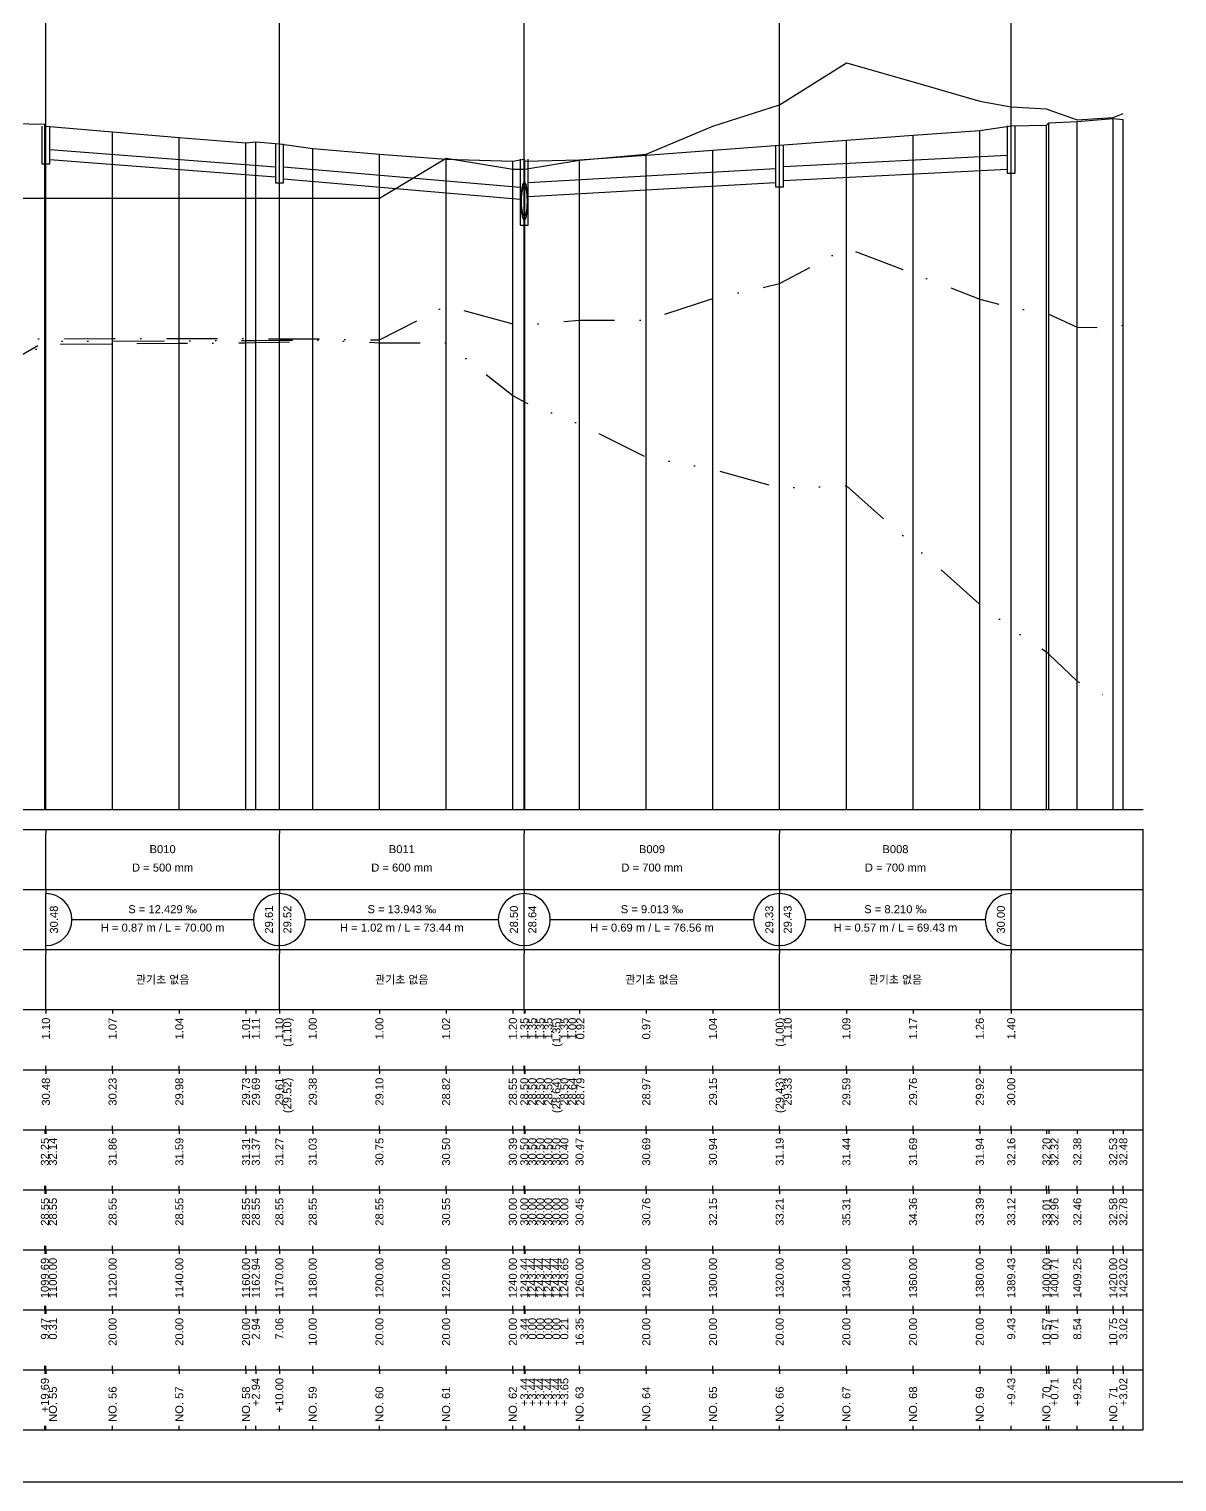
# Model space of a CAD drawing. Header units: millimetres. Extents: x -105495 to 3444, y -108190 to 2013.
# Drawn here: x 1944.6 to 2231.4, y -14168 to -13805 of the extents above; entities that cross this region are included whole.
import ezdxf
from ezdxf.enums import TextEntityAlignment as Align

# ---------------------------------------------------------------- set-up
doc = ezdxf.new("R2010")
doc.units = ezdxf.units.MM
for name, pattern in [('BORDER', [44.45, 12.7, -6.35, 12.7, -6.35, 0, -6.35]), ('DASHDOT', [25.4, 12.7, -6.35, 0, -6.35]), ('DIVIDE', [31.75, 12.7, -6.35, 0, -6.35, 0, -6.35])]:
    doc.linetypes.add(name, pattern=pattern)
for name, color, linetype in [('KZ_종단_계획선', 1, 'Continuous'), ('KZ_종단_관로', 4, 'Continuous'), ('KZ_종단_깃발', 7, 'Continuous'), ('KZ_종단_도각', 7, 'Continuous'), ('KZ_종단_맨홀', 4, 'Continuous'), ('KZ_종단_수직선', 7, 'Continuous'), ('KZ_종단_암선1', 56, 'DASHDOT'), ('KZ_종단_암선2', 4, 'DIVIDE'), ('KZ_종단_암선3', 6, 'BORDER'), ('KZ_종단_원형관', 4, 'Continuous'), ('KZ_종단_지반선', 3, 'Continuous'), ('KZ_종단_테이블문자', 7, 'Continuous'), ('KZ_종단_테이블선', 7, 'Continuous')]:
    doc.layers.add(name, color=color, linetype=linetype)
doc.styles.get("Standard").update_dxf_attribs({"font": 'arial.ttf'})

msp = doc.modelspace()

# ---------------------------------------------------------------- linework, layer by layer
at = {"layer": 'KZ_종단_계획선'}
msp.add_lwpolyline([(1940.63, -13828.61), (1948.52, -13828.76), (1948.77, -13829.29), (1965.44, -13830.68), (1982.11, -13832.07), (1998.77, -13833.46), (2001.23, -13833.15), (2007.11, -13833.64), (2015.44, -13834.85), (2032.11, -13836.23), (2048.77, -13837.51), (2065.44, -13838.03), (2068.31, -13837.51), (2068.31, -13837.51), (2068.31, -13837.51), (2068.31, -13837.51), (2068.31, -13837.51), (2068.48, -13838.02), (2082.11, -13837.66), (2098.77, -13836.53), (2115.44, -13835.28), (2132.11, -13834.04), (2148.77, -13832.79), (2165.44, -13831.55), (2182.11, -13830.31), (2189.96, -13829.21), (2198.77, -13829.01), (2199.36, -13828.42), (2206.48, -13828.09), (2215.44, -13827.32), (2217.96, -13827.61)], dxfattribs=at)
at = {"layer": 'KZ_종단_관로'}
for p, q in [((1949.77, -13835.11), (2006.11, -13839.46)), ((2133.11, -13839.35), (2188.96, -13836.5)), ((1949.77, -13837.61), (2006.11, -13841.96)), ((2008.11, -13839.39), (2067.31, -13844.51)), ((2069.31, -13843.3), (2131.11, -13839.85)), ((2133.11, -13842.85), (2188.96, -13840)), ((2008.11, -13842.39), (2067.31, -13847.51)), ((2069.31, -13846.8), (2131.11, -13843.35))]:
    msp.add_line(p, q, dxfattribs=at)
at = {"layer": 'KZ_종단_깃발'}
for p, q in [((1948.77, -14000), (1948.77, -13773.45)), ((2007.11, -14000), (2007.11, -13773.45)), ((2068.31, -14000), (2068.31, -13773.45)), ((2132.11, -14000), (2132.11, -13773.45)), ((2189.96, -14000), (2189.96, -13773.45))]:
    msp.add_line(p, q, dxfattribs=at)
at = {"layer": 'KZ_종단_도각'}
msp.add_lwpolyline([(1742, -14168), (2583, -14168), (2583, -13574), (1742, -13574)], close=True, dxfattribs=at)
at = {"layer": 'KZ_종단_맨홀'}
for points in [[(1947.77, -13829.29), (1947.77, -13838.69), (1949.77, -13838.69), (1949.77, -13829.29)], [(2188.96, -13829.21), (2188.96, -13841.04), (2190.96, -13841.04), (2190.96, -13829.21)], [(2006.11, -13833.64), (2006.11, -13843.39), (2008.11, -13843.39), (2008.11, -13833.64)], [(2067.31, -13837.51), (2067.31, -13853.98), (2069.31, -13853.98), (2069.31, -13837.51)], [(2131.11, -13834.04), (2131.11, -13844.39), (2133.11, -13844.39), (2133.11, -13834.04)]]:
    msp.add_lwpolyline(points, dxfattribs=at)
at = {"layer": 'KZ_종단_수직선'}
for p, q in [((1948.52, -14000), (1948.52, -13828.76)), ((1948.77, -14000), (1948.77, -13829.29)), ((2189.97, -14000), (2189.97, -13829.21)), ((2198.77, -14000), (2198.77, -13829.01)), ((2199.37, -14000), (2199.37, -13828.42)), ((2206.48, -14000), (2206.48, -13828.09)), ((2215.44, -14000), (2215.44, -13827.32)), ((2217.96, -14000), (2217.96, -13827.61)), ((1965.44, -14000), (1965.44, -13830.68)), ((1982.11, -14000), (1982.11, -13832.07)), ((1998.77, -14000), (1998.77, -13833.46)), ((2001.22, -14000), (2001.22, -13833.15)), ((2007.11, -14000), (2007.11, -13833.64)), ((2148.77, -14000), (2148.77, -13832.79)), ((2165.44, -14000), (2165.44, -13831.55)), ((2182.11, -14000), (2182.11, -13830.31)), ((2015.44, -14000), (2015.44, -13834.85)), ((2032.11, -14000), (2032.11, -13836.23)), ((2048.77, -14000), (2048.77, -13837.51)), ((2068.31, -14000), (2068.31, -13837.51)), ((2068.31, -14000), (2068.31, -13837.51)), ((2068.31, -14000), (2068.31, -13837.51)), ((2068.31, -14000), (2068.31, -13837.51)), ((2068.31, -14000), (2068.31, -13837.51)), ((2098.77, -14000), (2098.77, -13836.53)), ((2115.44, -14000), (2115.44, -13835.28)), ((2132.11, -14000), (2132.11, -13834.04)), ((2065.44, -14000), (2065.44, -13838.03)), ((2068.48, -14000), (2068.48, -13838.02)), ((2082.11, -14000), (2082.11, -13837.66))]:
    msp.add_line(p, q, dxfattribs=at)
at = {"layer": 'KZ_종단_암선1', "flags": 128}
msp.add_lwpolyline([(1787, -13893.1), (1787, -13893.1), (1787, -13893.1), (1787, -13893.1), (1787, -13893.1), (1787, -13893.1), (1798.77, -13893.09), (1815.44, -13882.25), (1832.11, -13880.47), (1840.46, -13880.31), (1848.77, -13880.15), (1865.44, -13880.14), (1882.11, -13880.13), (1886.77, -13879.87), (1895.53, -13879.37), (1898.77, -13879.3), (1915.44, -13891.31), (1932.11, -13878.82), (1940.63, -13882.36), (1948.52, -13882.36), (1948.77, -13882.36), (1965.44, -13882.35), (1982.11, -13882.34), (1998.77, -13882.33), (2001.22, -13882.34), (2007.11, -13882.37), (2015.44, -13882.4), (2032.11, -13882.68), (2048.77, -13874.11), (2065.44, -13878.67), (2068.31, -13878.87), (2068.31, -13878.87), (2068.31, -13878.87), (2068.31, -13878.87), (2068.31, -13878.87), (2068.48, -13878.89), (2082.11, -13877.74), (2098.77, -13877.72), (2115.44, -13872.36), (2132.11, -13868.61), (2148.77, -13859.71), (2165.44, -13866.05), (2182.11, -13872.48), (2189.97, -13874.58), (2198.77, -13875.99), (2199.37, -13876.25), (2206.48, -13879.45), (2215.44, -13879.72), (2217.96, -13878.93)], dxfattribs=at)
at = {"layer": 'KZ_종단_암선2', "flags": 128}
msp.add_lwpolyline([(1787, -13894.26), (1787, -13894.26), (1787, -13894.26), (1787, -13894.26), (1787, -13894.26), (1787, -13894.26), (1798.77, -13894.21), (1886.77, -13918.8), (1948.52, -13883.01), (1948.77, -13883.01), (1965.44, -13882.94), (1982.11, -13882.88), (1998.77, -13882.82), (2001.22, -13882.8), (2007.11, -13882.76), (2015.44, -13882.69), (2032.11, -13883.37), (2048.77, -13883.43), (2065.44, -13896.54), (2068.31, -13898.15), (2068.31, -13898.15), (2068.31, -13898.15), (2068.31, -13898.15), (2068.31, -13898.15), (2068.48, -13898.24), (2082.11, -13903.72), (2098.77, -13911.96), (2115.44, -13914.99), (2132.11, -13919.64), (2148.77, -13919.13), (2165.44, -13933.87), (2182.11, -13948.69), (2189.97, -13954.76), (2198.77, -13960.6), (2199.37, -13961.16), (2206.48, -13967.94), (2215.44, -13972.73), (2217.96, -13973.2)], dxfattribs=at)
at = {"layer": 'KZ_종단_암선3', "flags": 128}
msp.add_lwpolyline([(1787, -13895.59), (1787, -13895.59), (1787, -13895.59), (1787, -13895.59), (1787, -13895.59), (1787, -13895.59), (1798.77, -13895.51), (1886.77, -13919.44), (1948.52, -13883.75), (1948.77, -13883.75), (1965.44, -13883.63), (1982.11, -13883.51), (1998.77, -13883.39), (2001.22, -13883.34), (2007.11, -13883.21), (2015.44, -13883.03)], dxfattribs=at)
at = {"layer": 'KZ_종단_원형관'}
for p, q in [((2067.7, -13845.4), (2067.77, -13844.8)), ((2067.77, -13844.8), (2067.86, -13844.28)), ((2067.86, -13844.28), (2067.96, -13843.86)), ((2067.96, -13843.86), (2068.07, -13843.55)), ((2067.96, -13844.86), (2068.07, -13844.55)), ((2068.07, -13843.55), (2068.19, -13843.35)), ((2068.07, -13844.55), (2068.19, -13844.35)), ((2068.19, -13843.35), (2068.31, -13843.29)), ((2068.19, -13844.35), (2068.31, -13844.29)), ((2068.31, -13843.29), (2068.43, -13843.35)), ((2068.31, -13844.29), (2068.43, -13844.35)), ((2068.43, -13843.35), (2068.55, -13843.55)), ((2068.43, -13844.35), (2068.55, -13844.55)), ((2068.55, -13843.55), (2068.66, -13843.86)), ((2068.55, -13844.55), (2068.66, -13844.86)), ((2068.66, -13843.86), (2068.77, -13844.28)), ((2068.77, -13844.28), (2068.85, -13844.8)), ((2068.85, -13844.8), (2068.92, -13845.4)), ((2067.61, -13847.52), (2067.62, -13846.79)), ((2067.62, -13848.25), (2067.61, -13847.52)), ((2067.61, -13848.52), (2067.62, -13847.79)), ((2067.62, -13846.79), (2067.65, -13846.07)), ((2067.62, -13847.79), (2067.65, -13847.07)), ((2067.65, -13848.97), (2067.62, -13848.25)), ((2067.65, -13846.07), (2067.7, -13845.4)), ((2067.65, -13847.07), (2067.7, -13846.4)), ((2067.7, -13846.4), (2067.77, -13845.8)), ((2067.77, -13845.8), (2067.86, -13845.28)), ((2067.86, -13845.28), (2067.96, -13844.86)), ((2068.66, -13844.86), (2068.77, -13845.28)), ((2068.77, -13845.28), (2068.85, -13845.8)), ((2068.85, -13845.8), (2068.92, -13846.4)), ((2068.92, -13845.4), (2068.97, -13846.07)), ((2068.92, -13846.4), (2068.97, -13847.07)), ((2068.97, -13846.07), (2069.01, -13846.79)), ((2068.97, -13847.07), (2069.01, -13847.79)), ((2069.01, -13848.25), (2068.97, -13848.97)), ((2069.01, -13846.79), (2069.02, -13847.52)), ((2069.02, -13847.52), (2069.01, -13848.25)), ((2069.01, -13847.79), (2069.02, -13848.52)), ((2067.62, -13849.25), (2067.61, -13848.52)), ((2067.65, -13849.97), (2067.62, -13849.25)), ((2067.7, -13849.63), (2067.65, -13848.97)), ((2067.7, -13850.63), (2067.65, -13849.97)), ((2067.77, -13850.24), (2067.7, -13849.63)), ((2067.77, -13851.24), (2067.7, -13850.63)), ((2067.86, -13850.76), (2067.77, -13850.24)), ((2067.86, -13851.76), (2067.77, -13851.24)), ((2067.96, -13851.18), (2067.86, -13850.76)), ((2067.96, -13852.18), (2067.86, -13851.76)), ((2068.07, -13851.49), (2067.96, -13851.18)), ((2068.19, -13851.69), (2068.07, -13851.49)), ((2068.31, -13851.75), (2068.19, -13851.69)), ((2068.43, -13851.69), (2068.31, -13851.75)), ((2068.55, -13851.49), (2068.43, -13851.69)), ((2068.66, -13851.18), (2068.55, -13851.49)), ((2068.77, -13850.76), (2068.66, -13851.18)), ((2068.77, -13851.76), (2068.66, -13852.18)), ((2068.85, -13850.24), (2068.77, -13850.76)), ((2068.85, -13851.24), (2068.77, -13851.76)), ((2068.92, -13849.63), (2068.85, -13850.24)), ((2068.92, -13850.63), (2068.85, -13851.24)), ((2068.97, -13848.97), (2068.92, -13849.63)), ((2068.97, -13849.97), (2068.92, -13850.63)), ((2069.01, -13849.25), (2068.97, -13849.97)), ((2069.02, -13848.52), (2069.01, -13849.25)), ((2068.07, -13852.49), (2067.96, -13852.18)), ((2068.19, -13852.69), (2068.07, -13852.49)), ((2068.31, -13852.75), (2068.19, -13852.69)), ((2068.43, -13852.69), (2068.31, -13852.75)), ((2068.55, -13852.49), (2068.43, -13852.69)), ((2068.66, -13852.18), (2068.55, -13852.49))]:
    msp.add_line(p, q, dxfattribs=at)
at = {"layer": 'KZ_종단_지반선', "flags": 128}
msp.add_lwpolyline([(1940.63, -13847.26), (1948.52, -13847.26), (1948.77, -13847.26), (1965.44, -13847.26), (1982.11, -13847.26), (1998.77, -13847.26), (2001.22, -13847.26), (2007.11, -13847.26), (2015.44, -13847.26), (2032.11, -13847.24), (2048.77, -13837.23), (2065.44, -13840), (2068.31, -13840), (2068.31, -13840), (2068.31, -13840), (2068.31, -13840), (2068.31, -13840), (2068.48, -13840), (2082.11, -13837.76), (2098.77, -13836.22), (2115.44, -13829.27), (2132.11, -13823.93), (2148.77, -13813.45), (2165.44, -13818.2), (2182.11, -13823.04), (2189.97, -13824.4), (2198.77, -13824.97), (2199.37, -13825.18), (2206.48, -13827.69), (2215.44, -13827.11), (2217.96, -13826.08)], dxfattribs=at)
at = {"layer": 'KZ_종단_테이블문자'}
for p, q in [((1948.77, -14005), (1948.77, -14006)), ((1948.77, -14019), (1948.77, -14006)), ((2007.11, -14005), (2007.11, -14006)), ((2007.11, -14005), (2007.11, -14006)), ((2007.11, -14019), (2007.11, -14006)), ((2007.11, -14019), (2007.11, -14006)), ((2068.31, -14005), (2068.31, -14006)), ((2068.31, -14005), (2068.31, -14006)), ((2068.31, -14019), (2068.31, -14006)), ((2068.31, -14019), (2068.31, -14006)), ((2132.11, -14005), (2132.11, -14006)), ((2132.11, -14005), (2132.11, -14006)), ((2132.11, -14019), (2132.11, -14006)), ((2132.11, -14019), (2132.11, -14006)), ((2189.97, -14005), (2189.97, -14006)), ((2189.97, -14019), (2189.97, -14006)), ((1948.77, -14020), (1948.77, -14019)), ((2007.11, -14020), (2007.11, -14019)), ((2007.11, -14020), (2007.11, -14019)), ((2068.31, -14020), (2068.31, -14019)), ((2068.31, -14020), (2068.31, -14019)), ((2132.11, -14020), (2132.11, -14019)), ((2132.11, -14020), (2132.11, -14019)), ((2189.97, -14020), (2189.97, -14019)), ((1948.77, -14020), (1948.77, -14021)), ((1948.77, -14034), (1948.77, -14021)), ((2007.11, -14020), (2007.11, -14021)), ((2007.11, -14020), (2007.11, -14021)), ((2007.11, -14034), (2007.11, -14021)), ((2007.11, -14034), (2007.11, -14021)), ((2068.31, -14020), (2068.31, -14021)), ((2068.31, -14020), (2068.31, -14021)), ((2068.31, -14034), (2068.31, -14021)), ((2068.31, -14034), (2068.31, -14021)), ((2132.11, -14020), (2132.11, -14021)), ((2132.11, -14020), (2132.11, -14021)), ((2132.11, -14034), (2132.11, -14021)), ((2132.11, -14034), (2132.11, -14021)), ((2189.97, -14020), (2189.97, -14021)), ((2189.97, -14034), (2189.97, -14021)), ((1955.19, -14027.5), (2000.69, -14027.5)), ((2013.52, -14027.5), (2061.89, -14027.5)), ((2074.72, -14027.5), (2125.69, -14027.5)), ((2138.52, -14027.5), (2183.55, -14027.5)), ((1948.77, -14035), (1948.77, -14034)), ((1948.77, -14035), (1948.77, -14036)), ((1948.77, -14049), (1948.77, -14036)), ((2007.11, -14035), (2007.11, -14034)), ((2007.11, -14035), (2007.11, -14034)), ((2007.11, -14035), (2007.11, -14036)), ((2007.11, -14035), (2007.11, -14036)), ((2007.11, -14049), (2007.11, -14036)), ((2007.11, -14049), (2007.11, -14036)), ((2068.31, -14035), (2068.31, -14034)), ((2068.31, -14035), (2068.31, -14034)), ((2068.31, -14035), (2068.31, -14036)), ((2068.31, -14035), (2068.31, -14036)), ((2068.31, -14049), (2068.31, -14036)), ((2068.31, -14049), (2068.31, -14036)), ((2132.11, -14035), (2132.11, -14034)), ((2132.11, -14035), (2132.11, -14034)), ((2132.11, -14035), (2132.11, -14036)), ((2132.11, -14035), (2132.11, -14036)), ((2132.11, -14049), (2132.11, -14036)), ((2132.11, -14049), (2132.11, -14036)), ((2189.97, -14035), (2189.97, -14034)), ((2189.97, -14035), (2189.97, -14036)), ((2189.97, -14049), (2189.97, -14036)), ((1948.77, -14050), (1948.77, -14049)), ((2007.11, -14050), (2007.11, -14049)), ((2007.11, -14050), (2007.11, -14049)), ((2068.31, -14050), (2068.31, -14049)), ((2068.31, -14050), (2068.31, -14049)), ((2132.11, -14050), (2132.11, -14049)), ((2132.11, -14050), (2132.11, -14049)), ((2189.97, -14050), (2189.97, -14049))]:
    msp.add_line(p, q, dxfattribs=at)
for centre, start, end in [((1948.77, -14027.5), 270, 90), ((2007.11, -14027.5), 90, 270), ((2007.11, -14027.5), 270, 90), ((2068.31, -14027.5), 90, 270), ((2068.31, -14027.5), 270, 90), ((2132.11, -14027.5), 90, 270), ((2132.11, -14027.5), 270, 90), ((2189.97, -14027.5), 90, 270)]:
    msp.add_arc(centre, 6.5, start, end, dxfattribs=at)
at = {"layer": 'KZ_종단_테이블선'}
for p, q in [((1767, -14000), (2222.96, -14000)), ((1767, -14005), (2222.96, -14005)), ((2222.96, -14020), (2222.96, -14005)), ((1767, -14020), (2222.96, -14020)), ((2222.96, -14035), (2222.96, -14020)), ((1767, -14035), (2222.96, -14035)), ((2222.96, -14050), (2222.96, -14035)), ((1767, -14050), (2222.96, -14050)), ((1948.77, -14050), (1948.77, -14051)), ((1965.44, -14050), (1965.44, -14051)), ((1982.11, -14050), (1982.11, -14051)), ((1998.77, -14050), (1998.77, -14051)), ((2001.23, -14050), (2001.23, -14051)), ((2007.11, -14050), (2007.11, -14051)), ((2015.44, -14050), (2015.44, -14051)), ((2032.11, -14050), (2032.11, -14051)), ((2048.77, -14050), (2048.77, -14051)), ((2065.44, -14050), (2065.44, -14051)), ((2068.31, -14050), (2068.31, -14051)), ((2068.31, -14050), (2068.31, -14051)), ((2068.31, -14050), (2068.31, -14051)), ((2068.31, -14050), (2068.31, -14051)), ((2068.31, -14050), (2068.31, -14051)), ((2068.48, -14050), (2068.48, -14051)), ((2082.11, -14050), (2082.11, -14051)), ((2098.77, -14050), (2098.77, -14051)), ((2115.44, -14050), (2115.44, -14051)), ((2132.11, -14050), (2132.11, -14051)), ((2148.77, -14050), (2148.77, -14051)), ((2165.44, -14050), (2165.44, -14051)), ((2182.11, -14050), (2182.11, -14051)), ((2189.96, -14050), (2189.96, -14051)), ((2222.96, -14065), (2222.96, -14050)), ((1767, -14065), (2222.96, -14065)), ((1948.77, -14065), (1948.77, -14064)), ((1948.77, -14065), (1948.77, -14066)), ((1965.44, -14065), (1965.44, -14064)), ((1965.44, -14065), (1965.44, -14066)), ((1982.11, -14065), (1982.11, -14064)), ((1982.11, -14065), (1982.11, -14066)), ((1998.77, -14065), (1998.77, -14064)), ((1998.77, -14065), (1998.77, -14066)), ((2001.23, -14065), (2001.23, -14064)), ((2001.23, -14065), (2001.23, -14066)), ((2007.11, -14065), (2007.11, -14064)), ((2007.11, -14065), (2007.11, -14066)), ((2015.44, -14065), (2015.44, -14064)), ((2015.44, -14065), (2015.44, -14066)), ((2032.11, -14065), (2032.11, -14064)), ((2032.11, -14065), (2032.11, -14066)), ((2048.77, -14065), (2048.77, -14064)), ((2048.77, -14065), (2048.77, -14066)), ((2065.44, -14065), (2065.44, -14064)), ((2065.44, -14065), (2065.44, -14066)), ((2068.31, -14065), (2068.31, -14064)), ((2068.31, -14065), (2068.31, -14064)), ((2068.31, -14065), (2068.31, -14064)), ((2068.31, -14065), (2068.31, -14064)), ((2068.31, -14065), (2068.31, -14064)), ((2068.31, -14065), (2068.31, -14066)), ((2068.31, -14065), (2068.31, -14066)), ((2068.31, -14065), (2068.31, -14066)), ((2068.31, -14065), (2068.31, -14066)), ((2068.31, -14065), (2068.31, -14066)), ((2068.48, -14065), (2068.48, -14064)), ((2068.48, -14065), (2068.48, -14066)), ((2082.11, -14065), (2082.11, -14064)), ((2082.11, -14065), (2082.11, -14066)), ((2098.77, -14065), (2098.77, -14064)), ((2098.77, -14065), (2098.77, -14066)), ((2115.44, -14065), (2115.44, -14064)), ((2115.44, -14065), (2115.44, -14066)), ((2132.11, -14065), (2132.11, -14064)), ((2132.11, -14065), (2132.11, -14066)), ((2148.77, -14065), (2148.77, -14064)), ((2148.77, -14065), (2148.77, -14066)), ((2165.44, -14065), (2165.44, -14064)), ((2165.44, -14065), (2165.44, -14066)), ((2182.11, -14065), (2182.11, -14064)), ((2182.11, -14065), (2182.11, -14066)), ((2189.96, -14065), (2189.96, -14064)), ((2189.96, -14065), (2189.96, -14066)), ((2222.96, -14080), (2222.96, -14065)), ((1767, -14080), (2222.96, -14080)), ((1948.52, -14080), (1948.52, -14081)), ((1948.77, -14080), (1948.77, -14079)), ((1948.77, -14080), (1948.77, -14081)), ((1965.44, -14080), (1965.44, -14079)), ((1965.44, -14080), (1965.44, -14081)), ((1982.11, -14080), (1982.11, -14079)), ((1982.11, -14080), (1982.11, -14081)), ((1998.77, -14080), (1998.77, -14079)), ((1998.77, -14080), (1998.77, -14081)), ((2001.22, -14080), (2001.22, -14081)), ((2001.23, -14080), (2001.23, -14079)), ((2007.11, -14080), (2007.11, -14079)), ((2007.11, -14080), (2007.11, -14081)), ((2015.44, -14080), (2015.44, -14079)), ((2015.44, -14080), (2015.44, -14081)), ((2032.11, -14080), (2032.11, -14079)), ((2032.11, -14080), (2032.11, -14081)), ((2048.77, -14080), (2048.77, -14079)), ((2048.77, -14080), (2048.77, -14081)), ((2065.44, -14080), (2065.44, -14079)), ((2065.44, -14080), (2065.44, -14081)), ((2068.31, -14080), (2068.31, -14079)), ((2068.31, -14080), (2068.31, -14079)), ((2068.31, -14080), (2068.31, -14079)), ((2068.31, -14080), (2068.31, -14079)), ((2068.31, -14080), (2068.31, -14079)), ((2068.31, -14080), (2068.31, -14081)), ((2068.31, -14080), (2068.31, -14081)), ((2068.31, -14080), (2068.31, -14081)), ((2068.31, -14080), (2068.31, -14081)), ((2068.31, -14080), (2068.31, -14081)), ((2068.48, -14080), (2068.48, -14079)), ((2068.48, -14080), (2068.48, -14081)), ((2082.11, -14080), (2082.11, -14079)), ((2082.11, -14080), (2082.11, -14081)), ((2098.77, -14080), (2098.77, -14079)), ((2098.77, -14080), (2098.77, -14081)), ((2115.44, -14080), (2115.44, -14079)), ((2115.44, -14080), (2115.44, -14081)), ((2132.11, -14080), (2132.11, -14079)), ((2132.11, -14080), (2132.11, -14081)), ((2148.77, -14080), (2148.77, -14079)), ((2148.77, -14080), (2148.77, -14081)), ((2165.44, -14080), (2165.44, -14079)), ((2165.44, -14080), (2165.44, -14081)), ((2182.11, -14080), (2182.11, -14079)), ((2182.11, -14080), (2182.11, -14081)), ((2189.96, -14080), (2189.96, -14079)), ((2189.97, -14080), (2189.97, -14081)), ((2198.77, -14080), (2198.77, -14081)), ((2199.37, -14080), (2199.37, -14081)), ((2206.48, -14080), (2206.48, -14081)), ((2215.44, -14080), (2215.44, -14081)), ((2217.96, -14080), (2217.96, -14081)), ((2222.96, -14095), (2222.96, -14080)), ((1767, -14095), (2222.96, -14095)), ((1948.52, -14095), (1948.52, -14094)), ((1948.52, -14095), (1948.52, -14096)), ((1948.77, -14095), (1948.77, -14094)), ((1948.77, -14095), (1948.77, -14096)), ((1965.44, -14095), (1965.44, -14094)), ((1965.44, -14095), (1965.44, -14096)), ((1982.11, -14095), (1982.11, -14094)), ((1982.11, -14095), (1982.11, -14096)), ((1998.77, -14095), (1998.77, -14094)), ((1998.77, -14095), (1998.77, -14096)), ((2001.22, -14095), (2001.22, -14094)), ((2001.22, -14095), (2001.22, -14096)), ((2007.11, -14095), (2007.11, -14094)), ((2007.11, -14095), (2007.11, -14096)), ((2015.44, -14095), (2015.44, -14094)), ((2015.44, -14095), (2015.44, -14096)), ((2032.11, -14095), (2032.11, -14094)), ((2032.11, -14095), (2032.11, -14096)), ((2048.77, -14095), (2048.77, -14094)), ((2048.77, -14095), (2048.77, -14096)), ((2065.44, -14095), (2065.44, -14094)), ((2065.44, -14095), (2065.44, -14096)), ((2068.31, -14095), (2068.31, -14094)), ((2068.31, -14095), (2068.31, -14094)), ((2068.31, -14095), (2068.31, -14094)), ((2068.31, -14095), (2068.31, -14094)), ((2068.31, -14095), (2068.31, -14094)), ((2068.31, -14095), (2068.31, -14096)), ((2068.31, -14095), (2068.31, -14096)), ((2068.31, -14095), (2068.31, -14096)), ((2068.31, -14095), (2068.31, -14096)), ((2068.31, -14095), (2068.31, -14096)), ((2068.48, -14095), (2068.48, -14094)), ((2068.48, -14095), (2068.48, -14096)), ((2082.11, -14095), (2082.11, -14094)), ((2082.11, -14095), (2082.11, -14096)), ((2098.77, -14095), (2098.77, -14094)), ((2098.77, -14095), (2098.77, -14096)), ((2115.44, -14095), (2115.44, -14094)), ((2115.44, -14095), (2115.44, -14096)), ((2132.11, -14095), (2132.11, -14094)), ((2132.11, -14095), (2132.11, -14096)), ((2148.77, -14095), (2148.77, -14094)), ((2148.77, -14095), (2148.77, -14096)), ((2165.44, -14095), (2165.44, -14094)), ((2165.44, -14095), (2165.44, -14096)), ((2182.11, -14095), (2182.11, -14094)), ((2182.11, -14095), (2182.11, -14096)), ((2189.97, -14095), (2189.97, -14094)), ((2189.97, -14095), (2189.97, -14096)), ((2198.77, -14095), (2198.77, -14094)), ((2198.77, -14095), (2198.77, -14096)), ((2199.37, -14095), (2199.37, -14094)), ((2199.37, -14095), (2199.37, -14096)), ((2206.48, -14095), (2206.48, -14094)), ((2206.48, -14095), (2206.48, -14096)), ((2215.44, -14095), (2215.44, -14094)), ((2215.44, -14095), (2215.44, -14096)), ((2217.96, -14095), (2217.96, -14094)), ((2217.96, -14095), (2217.96, -14096)), ((2222.96, -14110), (2222.96, -14095)), ((1948.52, -14110), (1948.52, -14109)), ((1948.77, -14110), (1948.77, -14109)), ((1965.44, -14110), (1965.44, -14109)), ((1982.11, -14110), (1982.11, -14109)), ((1998.77, -14110), (1998.77, -14109)), ((2001.22, -14110), (2001.22, -14109)), ((2007.11, -14110), (2007.11, -14109)), ((2015.44, -14110), (2015.44, -14109)), ((2032.11, -14110), (2032.11, -14109)), ((2048.77, -14110), (2048.77, -14109)), ((2065.44, -14110), (2065.44, -14109)), ((2068.31, -14110), (2068.31, -14109)), ((2068.31, -14110), (2068.31, -14109)), ((2068.31, -14110), (2068.31, -14109)), ((2068.31, -14110), (2068.31, -14109)), ((2068.31, -14110), (2068.31, -14109)), ((2068.48, -14110), (2068.48, -14109)), ((2082.11, -14110), (2082.11, -14109)), ((2098.77, -14110), (2098.77, -14109)), ((2115.44, -14110), (2115.44, -14109)), ((2132.11, -14110), (2132.11, -14109)), ((2148.77, -14110), (2148.77, -14109)), ((2165.44, -14110), (2165.44, -14109)), ((2182.11, -14110), (2182.11, -14109)), ((2189.97, -14110), (2189.97, -14109)), ((2198.77, -14110), (2198.77, -14109)), ((2199.37, -14110), (2199.37, -14109)), ((2206.48, -14110), (2206.48, -14109)), ((2215.44, -14110), (2215.44, -14109)), ((2217.96, -14110), (2217.96, -14109)), ((1767, -14110), (2222.96, -14110)), ((1948.52, -14110), (1948.52, -14111)), ((1948.77, -14110), (1948.77, -14111)), ((1965.44, -14110), (1965.44, -14111)), ((1982.11, -14110), (1982.11, -14111)), ((1998.77, -14110), (1998.77, -14111)), ((2001.22, -14110), (2001.22, -14111)), ((2007.11, -14110), (2007.11, -14111)), ((2015.44, -14110), (2015.44, -14111)), ((2032.11, -14110), (2032.11, -14111)), ((2048.77, -14110), (2048.77, -14111)), ((2065.44, -14110), (2065.44, -14111)), ((2068.31, -14110), (2068.31, -14111)), ((2068.31, -14110), (2068.31, -14111)), ((2068.31, -14110), (2068.31, -14111)), ((2068.31, -14110), (2068.31, -14111)), ((2068.31, -14110), (2068.31, -14111)), ((2068.48, -14110), (2068.48, -14111)), ((2082.11, -14110), (2082.11, -14111)), ((2098.77, -14110), (2098.77, -14111)), ((2115.44, -14110), (2115.44, -14111)), ((2132.11, -14110), (2132.11, -14111)), ((2148.77, -14110), (2148.77, -14111)), ((2165.44, -14110), (2165.44, -14111)), ((2182.11, -14110), (2182.11, -14111)), ((2189.97, -14110), (2189.97, -14111)), ((2198.77, -14110), (2198.77, -14111)), ((2199.37, -14110), (2199.37, -14111)), ((2206.48, -14110), (2206.48, -14111)), ((2215.44, -14110), (2215.44, -14111)), ((2217.96, -14110), (2217.96, -14111)), ((2222.96, -14125), (2222.96, -14110)), ((1948.52, -14125), (1948.52, -14124)), ((1948.77, -14125), (1948.77, -14124)), ((1965.44, -14125), (1965.44, -14124)), ((1982.11, -14125), (1982.11, -14124)), ((1998.77, -14125), (1998.77, -14124)), ((2001.22, -14125), (2001.22, -14124)), ((2007.11, -14125), (2007.11, -14124)), ((2015.44, -14125), (2015.44, -14124)), ((2032.11, -14125), (2032.11, -14124)), ((2048.77, -14125), (2048.77, -14124)), ((2065.44, -14125), (2065.44, -14124)), ((2068.31, -14125), (2068.31, -14124)), ((2068.31, -14125), (2068.31, -14124)), ((2068.31, -14125), (2068.31, -14124)), ((2068.31, -14125), (2068.31, -14124)), ((2068.31, -14125), (2068.31, -14124)), ((2068.48, -14125), (2068.48, -14124)), ((2082.11, -14125), (2082.11, -14124)), ((2098.77, -14125), (2098.77, -14124)), ((2115.44, -14125), (2115.44, -14124)), ((2132.11, -14125), (2132.11, -14124)), ((2148.77, -14125), (2148.77, -14124)), ((2165.44, -14125), (2165.44, -14124)), ((2182.11, -14125), (2182.11, -14124)), ((2189.97, -14125), (2189.97, -14124)), ((2198.77, -14125), (2198.77, -14124)), ((2199.37, -14125), (2199.37, -14124)), ((2206.48, -14125), (2206.48, -14124)), ((2215.44, -14125), (2215.44, -14124)), ((2217.96, -14125), (2217.96, -14124)), ((1767, -14125), (2222.96, -14125)), ((1948.52, -14125), (1948.52, -14126)), ((1948.77, -14125), (1948.77, -14126)), ((1965.44, -14125), (1965.44, -14126)), ((1982.11, -14125), (1982.11, -14126)), ((1998.77, -14125), (1998.77, -14126)), ((2001.22, -14125), (2001.22, -14126)), ((2007.11, -14125), (2007.11, -14126)), ((2015.44, -14125), (2015.44, -14126)), ((2032.11, -14125), (2032.11, -14126)), ((2048.77, -14125), (2048.77, -14126)), ((2065.44, -14125), (2065.44, -14126)), ((2068.31, -14125), (2068.31, -14126)), ((2068.31, -14125), (2068.31, -14126)), ((2068.31, -14125), (2068.31, -14126)), ((2068.31, -14125), (2068.31, -14126)), ((2068.31, -14125), (2068.31, -14126)), ((2068.48, -14125), (2068.48, -14126)), ((2082.11, -14125), (2082.11, -14126)), ((2098.77, -14125), (2098.77, -14126)), ((2115.44, -14125), (2115.44, -14126)), ((2132.11, -14125), (2132.11, -14126)), ((2148.77, -14125), (2148.77, -14126)), ((2165.44, -14125), (2165.44, -14126)), ((2182.11, -14125), (2182.11, -14126)), ((2189.97, -14125), (2189.97, -14126)), ((2198.77, -14125), (2198.77, -14126)), ((2199.37, -14125), (2199.37, -14126)), ((2206.48, -14125), (2206.48, -14126)), ((2215.44, -14125), (2215.44, -14126)), ((2217.96, -14125), (2217.96, -14126)), ((2222.96, -14140), (2222.96, -14125)), ((1767, -14140), (2222.96, -14140)), ((1948.52, -14140), (1948.52, -14139)), ((1948.52, -14140), (1948.52, -14141)), ((1948.77, -14140), (1948.77, -14139)), ((1948.77, -14140), (1948.77, -14141)), ((1965.44, -14140), (1965.44, -14139)), ((1965.44, -14140), (1965.44, -14141)), ((1982.11, -14140), (1982.11, -14139)), ((1982.11, -14140), (1982.11, -14141)), ((1998.77, -14140), (1998.77, -14139)), ((1998.77, -14140), (1998.77, -14141)), ((2001.22, -14140), (2001.22, -14139)), ((2001.22, -14140), (2001.22, -14141)), ((2007.11, -14140), (2007.11, -14139)), ((2007.11, -14140), (2007.11, -14141)), ((2015.44, -14140), (2015.44, -14139)), ((2015.44, -14140), (2015.44, -14141)), ((2032.11, -14140), (2032.11, -14139)), ((2032.11, -14140), (2032.11, -14141)), ((2048.77, -14140), (2048.77, -14139)), ((2048.77, -14140), (2048.77, -14141)), ((2065.44, -14140), (2065.44, -14139)), ((2065.44, -14140), (2065.44, -14141)), ((2068.31, -14140), (2068.31, -14139)), ((2068.31, -14140), (2068.31, -14139)), ((2068.31, -14140), (2068.31, -14139)), ((2068.31, -14140), (2068.31, -14139)), ((2068.31, -14140), (2068.31, -14139)), ((2068.31, -14140), (2068.31, -14141)), ((2068.31, -14140), (2068.31, -14141)), ((2068.31, -14140), (2068.31, -14141)), ((2068.31, -14140), (2068.31, -14141)), ((2068.31, -14140), (2068.31, -14141)), ((2068.48, -14140), (2068.48, -14139)), ((2068.48, -14140), (2068.48, -14141)), ((2082.11, -14140), (2082.11, -14139)), ((2082.11, -14140), (2082.11, -14141)), ((2098.77, -14140), (2098.77, -14139)), ((2098.77, -14140), (2098.77, -14141)), ((2115.44, -14140), (2115.44, -14139)), ((2115.44, -14140), (2115.44, -14141)), ((2132.11, -14140), (2132.11, -14139)), ((2132.11, -14140), (2132.11, -14141)), ((2148.77, -14140), (2148.77, -14139)), ((2148.77, -14140), (2148.77, -14141)), ((2165.44, -14140), (2165.44, -14139)), ((2165.44, -14140), (2165.44, -14141)), ((2182.11, -14140), (2182.11, -14139)), ((2182.11, -14140), (2182.11, -14141)), ((2189.97, -14140), (2189.97, -14139)), ((2189.97, -14140), (2189.97, -14141)), ((2198.77, -14140), (2198.77, -14139)), ((2198.77, -14140), (2198.77, -14141)), ((2199.37, -14140), (2199.37, -14139)), ((2199.37, -14140), (2199.37, -14141)), ((2206.48, -14140), (2206.48, -14139)), ((2206.48, -14140), (2206.48, -14141)), ((2215.44, -14140), (2215.44, -14139)), ((2215.44, -14140), (2215.44, -14141)), ((2217.96, -14140), (2217.96, -14139)), ((2217.96, -14140), (2217.96, -14141)), ((2222.96, -14155), (2222.96, -14140)), ((1767, -14155), (2222.96, -14155)), ((1948.52, -14155), (1948.52, -14154)), ((1948.77, -14155), (1948.77, -14154)), ((1965.44, -14155), (1965.44, -14154)), ((1982.11, -14155), (1982.11, -14154)), ((1998.77, -14155), (1998.77, -14154)), ((2001.22, -14155), (2001.22, -14154)), ((2007.11, -14155), (2007.11, -14154)), ((2015.44, -14155), (2015.44, -14154)), ((2032.11, -14155), (2032.11, -14154)), ((2048.77, -14155), (2048.77, -14154)), ((2065.44, -14155), (2065.44, -14154)), ((2068.31, -14155), (2068.31, -14154)), ((2068.31, -14155), (2068.31, -14154)), ((2068.31, -14155), (2068.31, -14154)), ((2068.31, -14155), (2068.31, -14154)), ((2068.31, -14155), (2068.31, -14154)), ((2068.48, -14155), (2068.48, -14154)), ((2082.11, -14155), (2082.11, -14154)), ((2098.77, -14155), (2098.77, -14154)), ((2115.44, -14155), (2115.44, -14154)), ((2132.11, -14155), (2132.11, -14154)), ((2148.77, -14155), (2148.77, -14154)), ((2165.44, -14155), (2165.44, -14154)), ((2182.11, -14155), (2182.11, -14154)), ((2189.97, -14155), (2189.97, -14154)), ((2198.77, -14155), (2198.77, -14154)), ((2199.37, -14155), (2199.37, -14154)), ((2206.48, -14155), (2206.48, -14154)), ((2215.44, -14155), (2215.44, -14154)), ((2217.96, -14155), (2217.96, -14154))]:
    msp.add_line(p, q, dxfattribs=at)

# ---------------------------------------------------------------- texts
at = {"layer": 'KZ_종단_테이블문자'}
for s, p in [('B010', (1977.94, -14011.5)), ('B011', (2037.71, -14011.5)), ('B009', (2100.21, -14011.5)), ('B008', (2161.04, -14011.5)), ('S = 12.429 ‰', (1977.94, -14026.5)), ('S = 13.943 ‰', (2037.71, -14026.5)), ('S = 9.013 ‰', (2100.21, -14026.5)), ('S = 8.210 ‰', (2161.04, -14026.5))]:
    msp.add_text(s, height=2, dxfattribs=at).set_placement(p, align=Align.BOTTOM_CENTER)
for s, p in [('D = 500 mm', (1977.94, -14013.5)), ('D = 600 mm', (2037.71, -14013.5)), ('D = 700 mm', (2100.21, -14013.5)), ('D = 700 mm', (2161.04, -14013.5)), ('H = 0.87 m / L = 70.00 m', (1977.94, -14028.5)), ('H = 1.02 m / L = 73.44 m', (2037.71, -14028.5)), ('H = 0.69 m / L = 76.56 m', (2100.21, -14028.5)), ('H = 0.57 m / L = 69.43 m', (2161.04, -14028.5))]:
    msp.add_text(s, height=2, dxfattribs=at).set_placement(p, align=Align.TOP_CENTER)
for s, p in [('30.48', (1949.77, -14027.5)), ('29.52', (2008.11, -14027.5)), ('28.64', (2069.31, -14027.5)), ('29.43', (2133.11, -14027.5))]:
    msp.add_text(s, height=2, rotation=90, dxfattribs=at).set_placement(p, align=Align.TOP_CENTER)
for s, p in [('29.61', (2006.11, -14027.5)), ('28.50', (2067.31, -14027.5)), ('29.33', (2131.11, -14027.5)), ('30.00', (2188.97, -14027.5))]:
    msp.add_text(s, height=2, rotation=90, dxfattribs=at).set_placement(p, align=Align.BOTTOM_CENTER)
for p in [(1977.94, -14042.5), (2037.71, -14042.5), (2100.21, -14042.5), (2161.04, -14042.5)]:
    msp.add_text('관기초 없음', height=2, dxfattribs=at).set_placement(p, align=Align.MIDDLE_CENTER)
for s, p in [('1.10', (1948.77, -14052)), ('1.07', (1965.44, -14052)), ('1.04', (1982.11, -14052)), ('1.01', (1998.77, -14052)), ('1.11', (2001.23, -14052)), ('1.10', (2007.11, -14052)), ('(1.10)', (2009.11, -14052)), ('1.00', (2015.44, -14052)), ('1.00', (2032.11, -14052)), ('1.02', (2048.77, -14052)), ('1.20', (2065.44, -14052)), ('1.35', (2068.31, -14052)), ('1.35', (2070.31, -14052)), ('1.35', (2072.31, -14052)), ('1.35', (2074.31, -14052)), ('(1.35)', (2076.31, -14052)), ('1.35', (2078.31, -14052)), ('1.00', (2080.31, -14052)), ('0.92', (2082.31, -14052)), ('0.97', (2098.77, -14052)), ('1.04', (2115.44, -14052)), ('(1.00)', (2132.11, -14052)), ('1.10', (2134.11, -14052)), ('1.09', (2148.77, -14052)), ('1.17', (2165.44, -14052)), ('1.26', (2182.11, -14052)), ('1.40', (2189.96, -14052)), ('30.48', (1948.77, -14067)), ('30.23', (1965.44, -14067)), ('29.98', (1982.11, -14067)), ('29.73', (1998.77, -14067)), ('29.69', (2001.23, -14067)), ('29.61', (2007.11, -14067)), ('(29.52)', (2009.11, -14067)), ('29.38', (2015.44, -14067)), ('29.10', (2032.11, -14067)), ('28.82', (2048.77, -14067)), ('28.55', (2065.44, -14067)), ('28.50', (2068.31, -14067)), ('28.50', (2070.31, -14067)), ('28.50', (2072.31, -14067)), ('28.50', (2074.31, -14067)), ('(28.64)', (2076.31, -14067)), ('28.50', (2078.31, -14067)), ('28.64', (2080.31, -14067)), ('28.79', (2082.31, -14067)), ('28.97', (2098.77, -14067)), ('29.15', (2115.44, -14067)), ('(29.43)', (2132.11, -14067)), ('29.33', (2134.11, -14067)), ('29.59', (2148.77, -14067)), ('29.76', (2165.44, -14067)), ('29.92', (2182.11, -14067)), ('30.00', (2189.96, -14067)), ('32.25', (1948.52, -14082)), ('32.14', (1950.52, -14082)), ('31.86', (1965.44, -14082)), ('31.59', (1982.11, -14082)), ('31.31', (1998.77, -14082)), ('31.37', (2001.22, -14082)), ('31.27', (2007.11, -14082)), ('31.03', (2015.44, -14082)), ('30.75', (2032.11, -14082)), ('30.50', (2048.77, -14082)), ('30.39', (2065.44, -14082)), ('30.50', (2068.31, -14082)), ('30.50', (2070.31, -14082)), ('30.50', (2072.31, -14082)), ('30.50', (2074.31, -14082)), ('30.50', (2076.31, -14082)), ('30.40', (2078.31, -14082)), ('30.47', (2082.11, -14082)), ('30.69', (2098.77, -14082)), ('30.94', (2115.44, -14082)), ('31.19', (2132.11, -14082)), ('31.44', (2148.77, -14082)), ('31.69', (2165.44, -14082)), ('31.94', (2182.11, -14082)), ('32.16', (2189.97, -14082)), ('32.20', (2198.77, -14082)), ('32.32', (2200.77, -14082)), ('32.38', (2206.48, -14082)), ('32.53', (2215.44, -14082)), ('32.48', (2217.96, -14082)), ('28.55', (1948.52, -14097)), ('28.55', (1950.52, -14097)), ('28.55', (1965.44, -14097)), ('28.55', (1982.11, -14097)), ('28.55', (1998.77, -14097)), ('28.55', (2001.22, -14097)), ('28.55', (2007.11, -14097)), ('28.55', (2015.44, -14097)), ('28.55', (2032.11, -14097)), ('30.55', (2048.77, -14097)), ('30.00', (2065.44, -14097)), ('30.00', (2068.31, -14097)), ('30.00', (2070.31, -14097)), ('30.00', (2072.31, -14097)), ('30.00', (2074.31, -14097)), ('30.00', (2076.31, -14097)), ('30.00', (2078.31, -14097)), ('30.45', (2082.11, -14097)), ('30.76', (2098.77, -14097)), ('32.15', (2115.44, -14097)), ('33.21', (2132.11, -14097)), ('35.31', (2148.77, -14097)), ('34.36', (2165.44, -14097)), ('33.39', (2182.11, -14097)), ('33.12', (2189.97, -14097)), ('33.01', (2198.77, -14097)), ('32.96', (2200.77, -14097)), ('32.46', (2206.48, -14097)), ('32.58', (2215.44, -14097)), ('32.78', (2217.96, -14097)), ('1099.69', (1948.52, -14112)), ('1100.00', (1950.52, -14112)), ('1120.00', (1965.44, -14112)), ('1140.00', (1982.11, -14112)), ('1160.00', (1998.77, -14112)), ('1162.94', (2001.22, -14112)), ('1170.00', (2007.11, -14112)), ('1180.00', (2015.44, -14112)), ('1200.00', (2032.11, -14112)), ('1220.00', (2048.77, -14112)), ('1240.00', (2065.44, -14112)), ('1243.44', (2068.31, -14112)), ('1243.44', (2070.31, -14112)), ('1243.44', (2072.31, -14112)), ('1243.44', (2074.31, -14112)), ('1243.44', (2076.31, -14112)), ('1243.65', (2078.31, -14112)), ('1260.00', (2082.11, -14112)), ('1280.00', (2098.77, -14112)), ('1300.00', (2115.44, -14112)), ('1320.00', (2132.11, -14112)), ('1340.00', (2148.77, -14112)), ('1360.00', (2165.44, -14112)), ('1380.00', (2182.11, -14112)), ('1389.43', (2189.97, -14112)), ('1400.00', (2198.77, -14112)), ('1400.71', (2200.77, -14112)), ('1409.25', (2206.48, -14112)), ('1420.00', (2215.44, -14112)), ('1423.02', (2217.96, -14112)), ('9.47', (1948.52, -14127)), ('0.31', (1950.52, -14127)), ('20.00', (1965.44, -14127)), ('20.00', (1982.11, -14127)), ('20.00', (1998.77, -14127)), ('2.94', (2001.22, -14127)), ('7.06', (2007.11, -14127)), ('10.00', (2015.44, -14127)), ('20.00', (2032.11, -14127)), ('20.00', (2048.77, -14127)), ('20.00', (2065.44, -14127)), ('3.44', (2068.31, -14127)), ('0.00', (2070.31, -14127)), ('0.00', (2072.31, -14127)), ('0.00', (2074.31, -14127)), ('0.00', (2076.31, -14127)), ('0.21', (2078.31, -14127)), ('16.35', (2082.11, -14127)), ('20.00', (2098.77, -14127)), ('20.00', (2115.44, -14127)), ('20.00', (2132.11, -14127)), ('20.00', (2148.77, -14127)), ('20.00', (2165.44, -14127)), ('20.00', (2182.11, -14127)), ('9.43', (2189.97, -14127)), ('10.57', (2198.77, -14127)), ('0.71', (2200.77, -14127)), ('8.54', (2206.48, -14127)), ('10.75', (2215.44, -14127)), ('3.02', (2217.96, -14127)), ('+19.69', (1948.52, -14142)), ('+2.94', (2001.22, -14142)), ('+10.00', (2007.11, -14142)), ('+3.44', (2068.31, -14142)), ('+3.44', (2070.31, -14142)), ('+3.44', (2072.31, -14142)), ('+3.44', (2074.31, -14142)), ('+3.44', (2076.31, -14142)), ('+3.65', (2078.31, -14142)), ('+9.43', (2189.97, -14142)), ('+0.71', (2200.77, -14142)), ('+9.25', (2206.48, -14142)), ('+3.02', (2217.96, -14142))]:
    msp.add_text(s, height=2, rotation=90, dxfattribs=at).set_placement(p, align=Align.MIDDLE_RIGHT)
for s, p in [('NO. 55', (1950.52, -14153)), ('NO. 56', (1965.44, -14153)), ('NO. 57', (1982.11, -14153)), ('NO. 58', (1998.77, -14153)), ('NO. 59', (2015.44, -14153)), ('NO. 60', (2032.11, -14153)), ('NO. 61', (2048.77, -14153)), ('NO. 62', (2065.44, -14153)), ('NO. 63', (2082.11, -14153)), ('NO. 64', (2098.77, -14153)), ('NO. 65', (2115.44, -14153)), ('NO. 66', (2132.11, -14153)), ('NO. 67', (2148.77, -14153)), ('NO. 68', (2165.44, -14153)), ('NO. 69', (2182.11, -14153)), ('NO. 70', (2198.77, -14153)), ('NO. 71', (2215.44, -14153))]:
    msp.add_text(s, height=2, rotation=90, dxfattribs=at).set_placement(p, align=Align.MIDDLE_LEFT)

doc.saveas('drawing.dxf')
